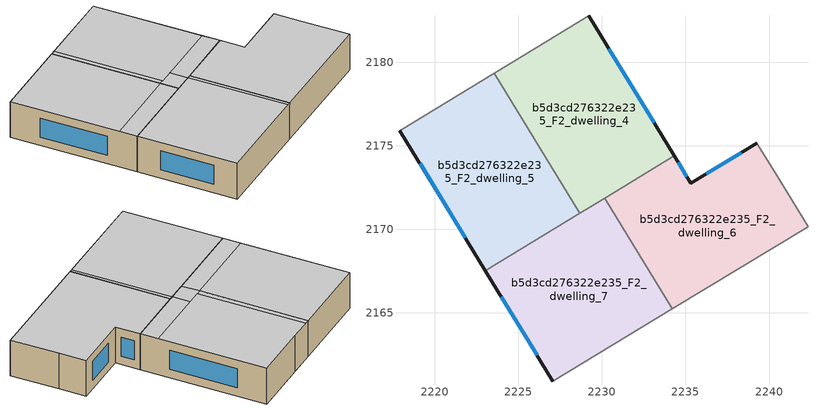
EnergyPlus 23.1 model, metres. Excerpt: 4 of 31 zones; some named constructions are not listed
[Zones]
b5d3cd276322e235_F2_dwelling_4
 floor to b5d3cd276322e235_F1_dwelling_4 (EU_floor_Construction): 2229.21,2182.79 2234.32,2174.4 2228.68,2170.96 2223.57,2179.35 z6
 wall outside (EU_wall_Construction): 2234.32,2174.4 2229.21,2182.79 z6:9
 wall to b5d3cd276322e235_F2_dwelling_5 (EU_wall_Construction): 2223.57,2179.35 2228.68,2170.96 z6:9
 wall to b5d3cd276322e235_F2_dwelling_2 (EU_wall_Construction): 2229.21,2182.79 2225.38,2180.46 z6:9
 wall to b5d3cd276322e235_F2_dwelling_6 (EU_wall_Construction): 2230.18,2171.88 2234.32,2174.4 z6:9
 wall to b5d3cd276322e235_F2_dwelling_3 (EU_wall_Construction): 2225.38,2180.46 2223.57,2179.35 z6:9
 wall to b5d3cd276322e235_F2_dwelling_7 (EU_wall_Construction): 2228.68,2170.96 2230.18,2171.88 z6:9
 window (EU_Window_Construction): 2233.12,2176.37 2230.41,2180.82 z6.7:8.3
 ceiling to b5d3cd276322e235_F3_dwelling_3 (EU_floor_Construction): 2233.59,2175.6 2229.2,2182.79 2223.87,2179.53 2228.25,2172.34 z9
 ceiling to b5d3cd276322e235_F3_dwelling_1 (EU_floor_Construction): 2234.32,2174.4 2233.59,2175.6 2229.22,2172.93 2229.95,2171.74 z9
 ceiling to b5d3cd276322e235_F3_dwelling_0 (EU_floor_Construction): 2229.95,2171.74 2229.22,2172.93 2227.95,2172.16 2228.68,2170.96 z9
 ceiling to b5d3cd276322e235_F3_dwelling_2 (EU_floor_Construction): 2228.25,2172.34 2223.87,2179.53 2223.57,2179.35 2227.95,2172.16 z9
b5d3cd276322e235_F2_dwelling_5
 floor to b5d3cd276322e235_F1_dwelling_5 (EU_floor_Construction): 2223.57,2179.35 2228.68,2170.96 2223.04,2167.52 2217.92,2175.91 z6
 wall outside (EU_wall_Construction): 2217.92,2175.91 2223.04,2167.52 z6:9
 wall to b5d3cd276322e235_F2_dwelling_3 (EU_wall_Construction): 2223.57,2179.35 2217.92,2175.91 z6:9
 wall to b5d3cd276322e235_F2_dwelling_7 (EU_wall_Construction): 2223.04,2167.52 2228.68,2170.96 z6:9
 window (EU_Window_Construction): 2219.12,2173.94 2221.84,2169.49 z6.7:8.3
 ceiling to b5d3cd276322e235_F3_dwelling_2 (EU_floor_Construction): 2227.95,2172.16 2223.57,2179.35 2217.92,2175.91 2222.31,2168.72 z9
 ceiling to b5d3cd276322e235_F3_dwelling_0 (EU_floor_Construction): 2228.68,2170.96 2227.95,2172.16 2222.31,2168.72 2223.04,2167.52 z9
b5d3cd276322e235_F2_dwelling_6
 floor to b5d3cd276322e235_F1_dwelling_6 (EU_floor_Construction): 2240.37,2173.38 2242.33,2170.16 2234.22,2165.24 2230.18,2171.88 2234.32,2174.4 2235.32,2172.77 2239.28,2175.16 z6
 wall outside (EU_wall_Construction): 2239.28,2175.16 2235.32,2172.77 2234.32,2174.4 z6:9
 wall adiabatic (EU_wall_Construction): 2234.22,2165.24 2242.33,2170.16 2240.37,2173.38 2239.28,2175.16 z6:9
 wall to b5d3cd276322e235_F2_dwelling_7 (EU_wall_Construction): 2230.18,2171.88 2234.22,2165.24 z6:9
 window (EU_Window_Construction): 2235.09,2173.15 2234.56,2174.02 / 2238.35,2174.6 2236.25,2173.33 z6.7:8.3
 ceiling to b5d3cd276322e235_F3_dwelling_1 (EU_floor_Construction): 2242.33,2170.16 2240.37,2173.38 2239.28,2175.16 2235.32,2172.77 2234.32,2174.4 2230.18,2171.88 2234.22,2165.24 z9
b5d3cd276322e235_F2_dwelling_7
 floor to b5d3cd276322e235_F1_dwelling_7 (EU_floor_Construction): 2230.18,2171.88 2234.22,2165.24 2227.07,2160.91 2223.04,2167.52 z6
 wall outside (EU_wall_Construction): 2223.04,2167.52 2227.07,2160.91 z6:9
 wall adiabatic (EU_wall_Construction): 2227.07,2160.91 2234.22,2165.24 z6:9
 window (EU_Window_Construction): 2223.98,2165.97 2226.12,2162.46 z6.7:8.3
 ceiling to b5d3cd276322e235_F3_dwelling_0 (EU_floor_Construction): 2233.99,2165.1 2229.95,2171.74 2223.04,2167.52 2227.07,2160.91 z9
 ceiling to b5d3cd276322e235_F3_dwelling_1 (EU_floor_Construction): 2234.22,2165.24 2230.18,2171.88 2229.95,2171.74 2233.99,2165.1 z9
[HVACTEMPLATE:THERMOSTAT] Constant Heating Setpoint=20; Constant Cooling Setpoint=50
EU_HeatOnly_b5d3cd276322e235_F0_dwelling_0; EU_HeatOnly_b5d3cd276322e235_F0_dwelling_1; EU_HeatOnly_b5d3cd276322e235_F0_dwelling_2; EU_HeatOnly_b5d3cd276322e235_F0_dwelling_3; EU_HeatOnly_b5d3cd276322e235_F0_dwelling_4; EU_HeatOnly_b5d3cd276322e235_F0_dwelling_5; EU_HeatOnly_b5d3cd276322e235_F0_dwelling_6; EU_HeatOnly_b5d3cd276322e235_F0_dwelling_7; EU_HeatOnly_b5d3cd276322e235_F1_dwelling_0; EU_HeatOnly_b5d3cd276322e235_F1_dwelling_1; EU_HeatOnly_b5d3cd276322e235_F1_dwelling_2; EU_HeatOnly_b5d3cd276322e235_F1_dwelling_3; EU_HeatOnly_b5d3cd276322e235_F1_dwelling_4; EU_HeatOnly_b5d3cd276322e235_F1_dwelling_5; EU_HeatOnly_b5d3cd276322e235_F1_dwelling_6; EU_HeatOnly_b5d3cd276322e235_F1_dwelling_7; EU_HeatOnly_b5d3cd276322e235_F2_dwelling_0; EU_HeatOnly_b5d3cd276322e235_F2_dwelling_1; EU_HeatOnly_b5d3cd276322e235_F2_dwelling_2; EU_HeatOnly_b5d3cd276322e235_F2_dwelling_3; EU_HeatOnly_b5d3cd276322e235_F2_dwelling_4; EU_HeatOnly_b5d3cd276322e235_F2_dwelling_5; EU_HeatOnly_b5d3cd276322e235_F2_dwelling_6; EU_HeatOnly_b5d3cd276322e235_F2_dwelling_7; EU_HeatOnly_b5d3cd276322e235_F3_dwelling_0; EU_HeatOnly_b5d3cd276322e235_F3_dwelling_1; EU_HeatOnly_b5d3cd276322e235_F3_dwelling_2; EU_HeatOnly_b5d3cd276322e235_F3_dwelling_3; EU_HeatOnly_b5d3cd276322e235_F3_dwelling_4; EU_HeatOnly_b5d3cd276322e235_F3_dwelling_5; EU_HeatOnly_b5d3cd276322e235_F3_dwelling_6
[SCHEDULE:CONSTANT]
Name | Hourly Value
EU_AlwaysOn | 1
EU_CoolingOff | 0
[SCHEDULE:FILE] Column Number=1; Rows to Skip at Top=0; Number of Hours of Data=8760; Column Separator=Comma; Interpolate to Timestep=No; Minutes per Item=60; Adjust Schedule for Daylight Savings=Yes
Name | File
EU_Step8_GainSchedule_b5d3cd276322e235_F1_dwelling_7_f000 | ../../schedules/b5d3cd276322e235/b5d3cd276322e235_F1_dwelling_7_f000_gain.csv
EU_Step8_GainSchedule_b5d3cd276322e235_F2_dwelling_0_f000 | ../../schedules/b5d3cd276322e235/b5d3cd276322e235_F2_dwelling_0_f000_gain.csv
EU_Step8_GainSchedule_b5d3cd276322e235_F2_dwelling_1_f000 | ../../schedules/b5d3cd276322e235/b5d3cd276322e235_F2_dwelling_1_f000_gain.csv
EU_Step8_GainSchedule_b5d3cd276322e235_F2_dwelling_2_f000 | ../../schedules/b5d3cd276322e235/b5d3cd276322e235_F2_dwelling_2_f000_gain.csv
EU_Step8_GainSchedule_b5d3cd276322e235_F2_dwelling_3_f000 | ../../schedules/b5d3cd276322e235/b5d3cd276322e235_F2_dwelling_3_f000_gain.csv
EU_Step8_GainSchedule_b5d3cd276322e235_F2_dwelling_4_f000 | ../../schedules/b5d3cd276322e235/b5d3cd276322e235_F2_dwelling_4_f000_gain.csv
EU_Step8_GainSchedule_b5d3cd276322e235_F2_dwelling_5_f000 | ../../schedules/b5d3cd276322e235/b5d3cd276322e235_F2_dwelling_5_f000_gain.csv
EU_Step8_GainSchedule_b5d3cd276322e235_F2_dwelling_6_f000 | ../../schedules/b5d3cd276322e235/b5d3cd276322e235_F2_dwelling_6_f000_gain.csv
EU_Step8_GainSchedule_b5d3cd276322e235_F2_dwelling_7_f000 | ../../schedules/b5d3cd276322e235/b5d3cd276322e235_F2_dwelling_7_f000_gain.csv
EU_Step8_GainSchedule_b5d3cd276322e235_F3_dwelling_0_f000 | ../../schedules/b5d3cd276322e235/b5d3cd276322e235_F3_dwelling_0_f000_gain.csv
EU_Step8_GainSchedule_b5d3cd276322e235_F3_dwelling_1_f000 | ../../schedules/b5d3cd276322e235/b5d3cd276322e235_F3_dwelling_1_f000_gain.csv
EU_Step8_GainSchedule_b5d3cd276322e235_F3_dwelling_2_f000 | ../../schedules/b5d3cd276322e235/b5d3cd276322e235_F3_dwelling_2_f000_gain.csv
EU_Step8_GainSchedule_b5d3cd276322e235_F3_dwelling_3_f000 | ../../schedules/b5d3cd276322e235/b5d3cd276322e235_F3_dwelling_3_f000_gain.csv
EU_Step8_GainSchedule_b5d3cd276322e235_F3_dwelling_4_f000 | ../../schedules/b5d3cd276322e235/b5d3cd276322e235_F3_dwelling_4_f000_gain.csv
EU_Step8_GainSchedule_b5d3cd276322e235_F3_dwelling_5_f000 | ../../schedules/b5d3cd276322e235/b5d3cd276322e235_F3_dwelling_5_f000_gain.csv
EU_Step8_GainSchedule_b5d3cd276322e235_F3_dwelling_6_f000 | ../../schedules/b5d3cd276322e235/b5d3cd276322e235_F3_dwelling_6_f000_gain.csv
